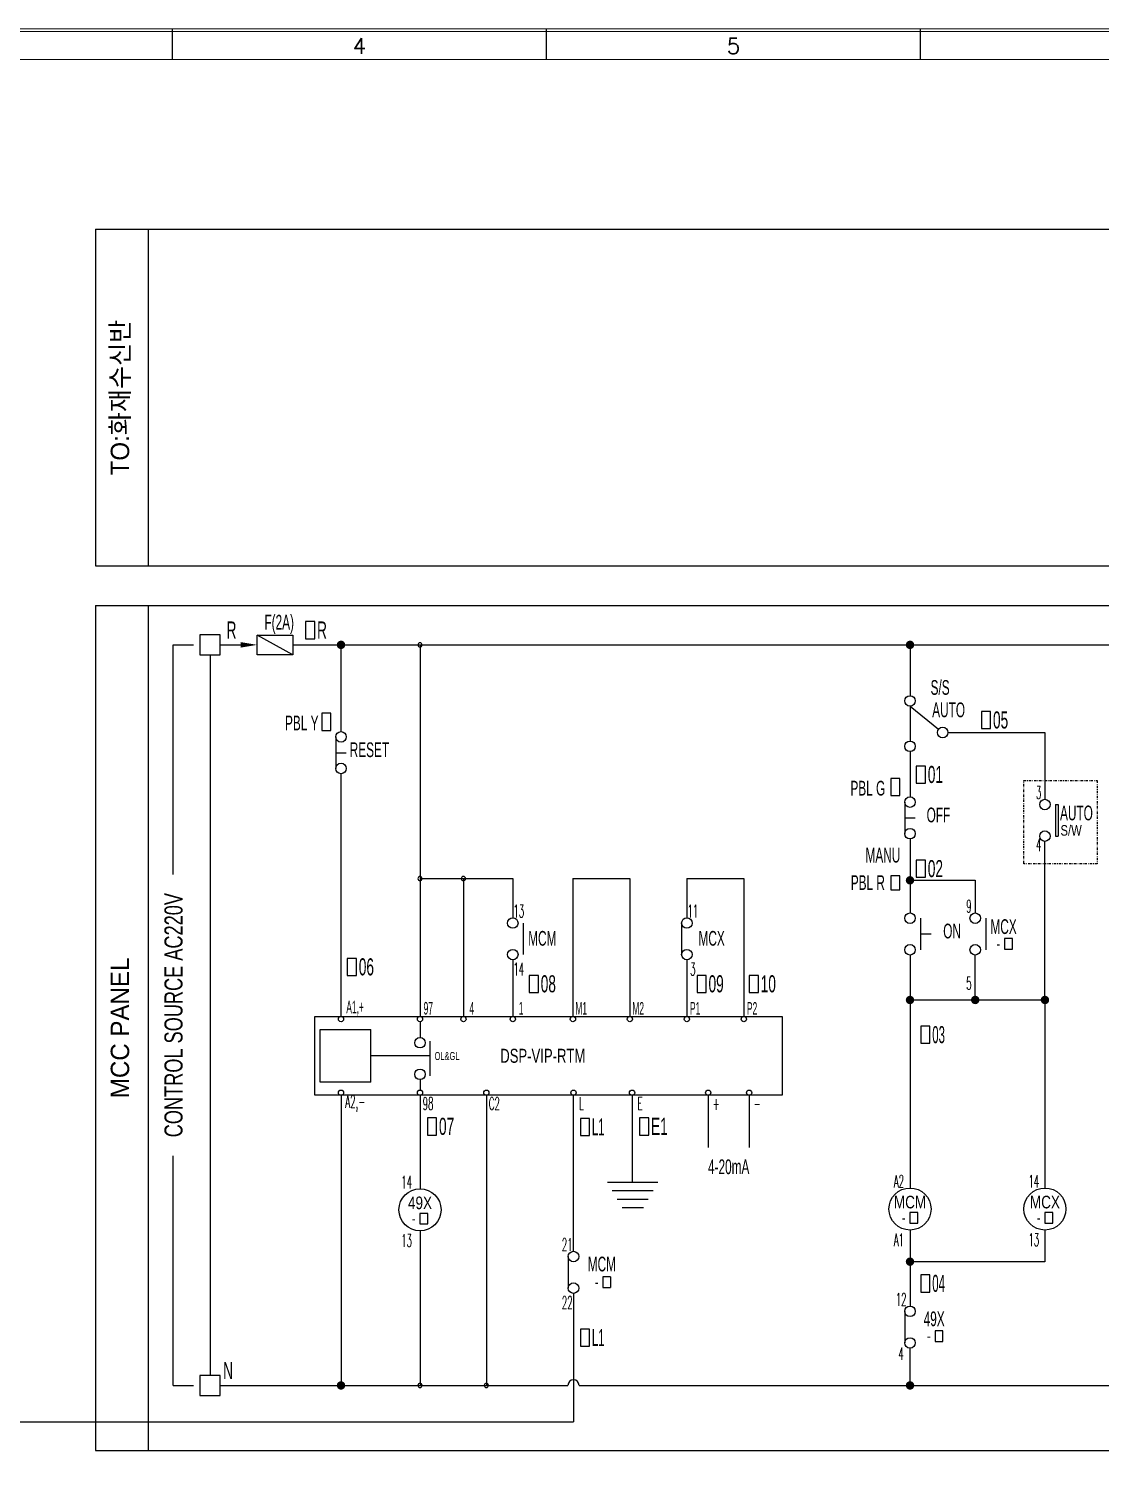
# Model space of a CAD drawing. Header units: millimetres. Extents: x 107 to 2900, y 85 to 3996.
# Drawn here: x 347.4 to 576.6, y 2900.1 to 3207.4 of the extents above; entities that cross this region are included whole.
import ezdxf
from ezdxf.enums import TextEntityAlignment as Align
from ezdxf.lldxf.tags import DXFTag

# ---------------------------------------------------------------- set-up
doc = ezdxf.new("R2010")
doc.units = ezdxf.units.MM
doc.linetypes.add('DASHDOT', pattern=[1, 0.5, -0.25, 0, -0.25])
doc.linetypes.add('PHANTOM2', pattern=[1.25, 0.625, -0.125, 0.125, -0.125, 0.125, -0.125])
for name, color, linetype in [('1', 1, 'CENTER'), ('20', 2, 'Continuous'), ('30', 3, 'Continuous'), ('70', 7, 'Continuous'), ('RED', 1, 'Continuous'), ('TB', 6, 'Continuous'), ('TBOX', 5, 'PHANTOM2'), ('TEXT', 6, 'Continuous')]:
    doc.layers.add(name, color=color, linetype=linetype)
doc.styles.add('ghs', font='NGULIM.TTF')
doc.styles.add('ROMANS', font='ROMANS.shx', dxfattribs={"width": 0.7})
doc.styles.add('SIMPLEX', font='SIMPLEX')
doc.styles.add('엑스포', font='gulim.ttc')
tags = doc.linetypes.add('CENTER', pattern=[2, 1.25, -0.25, 0.25, -0.25]).pattern_tags.tags
tags[10:11] = [DXFTag(74, 4), DXFTag(75, 0), DXFTag(340, '0'), DXFTag(46, 1.0), DXFTag(50, 0.0), DXFTag(44, 0.0), DXFTag(45, 0.0)]
tags[8:9] = [DXFTag(74, 4), DXFTag(75, 0), DXFTag(340, '0'), DXFTag(46, 1.0), DXFTag(50, 0.0), DXFTag(44, 0.0), DXFTag(45, 0.0)]
tags[6:7] = [DXFTag(74, 4), DXFTag(75, 0), DXFTag(340, '0'), DXFTag(46, 1.0), DXFTag(50, 0.0), DXFTag(44, 0.0), DXFTag(45, 0.0)]
tags[4:5] = [DXFTag(74, 4), DXFTag(75, 0), DXFTag(340, '0'), DXFTag(46, 1.0), DXFTag(50, 0.0), DXFTag(44, 0.0), DXFTag(45, 0.0)]
tags = doc.linetypes.add('HIDDEN', pattern=[0.375, 0.25, -0.125]).pattern_tags.tags
tags[6:7] = [DXFTag(74, 4), DXFTag(75, 0), DXFTag(340, '0'), DXFTag(46, 1.0), DXFTag(50, 0.0), DXFTag(44, 0.0), DXFTag(45, 0.0)]
tags[4:5] = [DXFTag(74, 4), DXFTag(75, 0), DXFTag(340, '0'), DXFTag(46, 1.0), DXFTag(50, 0.0), DXFTag(44, 0.0), DXFTag(45, 0.0)]

msp = doc.modelspace()

# ---------------------------------------------------------------- linework, layer by layer
at = {"color": 7}
for p, q in [((403.866, 3073.527), (396.252, 3077.736)), ((388.362, 3075.632), (392.708, 3075.632)), ((403.866, 3075.632), (654.299, 3075.632)), ((413.058, 3055.944), (413.058, 3049.194)), ((413.058, 3052.569), (415.308, 3052.569)), ((534.787, 3041.999), (534.787, 3035.249)), ((567.023, 3041.478), (567.023, 3034.728)), ((567.587, 3041.478), (567.587, 3034.728)), ((534.787, 3038.624), (537.037, 3038.624)), ((453.186, 3016.127), (453.186, 3009.377)), ((487.02, 3016.127), (487.02, 3009.377)), ((538.162, 3017.166), (538.162, 3010.416)), ((552.108, 3017.166), (552.108, 3010.416)), ((538.162, 3013.791), (540.412, 3013.791)), ((417.488, 3008.555), (415.533, 3008.555)), ((415.533, 3008.555), (415.533, 3004.905)), ((417.488, 3004.905), (417.488, 3008.555)), ((415.533, 3004.905), (417.488, 3004.905)), ((456.412, 3004.923), (454.456, 3004.923)), ((454.456, 3004.923), (454.456, 3001.273)), ((456.412, 3001.273), (456.412, 3004.923)), ((492.31, 3004.923), (490.354, 3004.923)), ((490.354, 3004.923), (490.354, 3001.273)), ((492.31, 3001.273), (492.31, 3004.923)), ((503.472, 3004.923), (501.517, 3004.923)), ((501.517, 3004.923), (501.517, 3001.273)), ((503.472, 3001.273), (503.472, 3004.923)), ((454.456, 3001.273), (456.412, 3001.273)), ((490.354, 3001.273), (492.31, 3001.273)), ((501.517, 3001.273), (503.472, 3001.273)), ((408.558, 2996.149), (508.544, 2996.149)), ((408.558, 2979.274), (408.558, 2996.149)), ((508.544, 2996.149), (508.544, 2979.274)), ((409.733, 2993.337), (420.539, 2993.337)), ((409.733, 2982.087), (409.733, 2993.337)), ((420.539, 2982.087), (420.539, 2993.337)), ((431.085, 2995.024), (431.085, 2991.649)), ((433.219, 2990.862), (433.219, 2983.437)), ((420.539, 2982.087), (409.733, 2982.087)), ((431.085, 2982.649), (431.085, 2980.399)), ((508.544, 2979.274), (408.558, 2979.274)), ((434.644, 2974.438), (432.689, 2974.438)), ((432.689, 2974.438), (432.689, 2970.787)), ((434.644, 2970.787), (434.644, 2974.438)), ((480.004, 2974.438), (478.049, 2974.438)), ((478.049, 2974.438), (478.049, 2970.787)), ((480.004, 2970.787), (480.004, 2974.438)), ((432.689, 2970.787), (434.644, 2970.787)), ((478.049, 2970.787), (480.004, 2970.787)), ((462.795, 2944.789), (462.795, 2938.039)), ((534.787, 2933.06), (534.787, 2926.31)), ((388.316, 2917.216), (462.728, 2917.216)), ((465.112, 2917.216), (654.747, 2917.216))]:
    msp.add_line(p, q, dxfattribs=at)
at = {"color": 30, "linetype": 'HIDDEN'}
msp.add_line((386.166, 3073.481), (386.166, 2919.366), dxfattribs=at)
at = {"color": 1}
for p, q in [((414.183, 3057.069), (414.183, 3075.632)), ((431.085, 3075.632), (431.085, 2996.149)), ((535.912, 3075.632), (535.912, 3064.762)), ((544.01, 3056.887), (564.773, 3056.887)), ((564.773, 3056.887), (564.773, 3042.603)), ((535.912, 3052.812), (535.912, 3043.124)), ((414.183, 2996.149), (414.183, 3048.069)), ((535.912, 3034.124), (535.912, 3018.291)), ((564.773, 2999.673), (564.773, 3033.603)), ((431.085, 3025.652), (450.937, 3025.652)), ((440.382, 3025.652), (440.382, 2996.149)), ((450.937, 3025.652), (450.937, 3017.252)), ((463.8, 3025.652), (463.8, 2996.149)), ((463.8, 3025.652), (475.987, 3025.652)), ((475.987, 3025.652), (475.987, 2996.149)), ((488.173, 3025.652), (488.173, 3017.252)), ((488.173, 3025.652), (500.359, 3025.652)), ((500.359, 3025.652), (500.359, 2996.149)), ((535.912, 3025.268), (549.858, 3025.268)), ((549.858, 3025.268), (549.858, 3018.291)), ((535.907, 3009.291), (535.907, 2993.724)), ((549.858, 2999.791), (549.858, 3009.291)), ((450.937, 3008.252), (450.937, 2996.149)), ((488.173, 3008.252), (488.173, 2996.149)), ((535.912, 2999.673), (564.773, 2999.673)), ((535.912, 2999.673), (535.912, 2959.45)), ((564.773, 2999.673), (564.773, 2959.45)), ((414.183, 2979.274), (414.183, 2917.216)), ((431.085, 2979.274), (431.085, 2968.091)), ((445.278, 2979.274), (445.278, 2968.091)), ((463.92, 2945.914), (463.92, 2979.274)), ((476.445, 2979.274), (476.445, 2960.688)), ((492.737, 2979.274), (492.737, 2968.091)), ((501.494, 2979.274), (501.494, 2968.091)), ((431.085, 2968.091), (431.085, 2959.288)), ((445.278, 2968.091), (445.278, 2917.216)), ((431.085, 2950.288), (431.085, 2917.216)), ((535.912, 2950.45), (535.912, 2934.185)), ((535.912, 2950.45), (535.912, 2943.7)), ((564.773, 2950.45), (564.773, 2943.689)), ((564.773, 2950.45), (564.773, 2943.7)), ((564.773, 2943.689), (535.912, 2943.689)), ((463.92, 2936.914), (463.92, 2909.42)), ((535.912, 2917.216), (535.912, 2925.185)), ((278.119, 2909.42), (463.92, 2909.42))]:
    msp.add_line(p, q, dxfattribs=at)
at = {"color": 7, "linetype": 'HIDDEN', "ltscale": 2}
for q in [(535.912, 3055.062), (542.009, 3057.594)]:
    msp.add_line((535.912, 3062.512), q, dxfattribs=at)
for p, q in [((567.023, 3041.478), (567.587, 3041.478)), ((567.023, 3034.728), (567.587, 3034.728))]:
    msp.add_line(p, q)
at = {"color": 7, "linetype": 'HIDDEN'}
msp.add_line((433.219, 2987.712), (420.539, 2987.712), dxfattribs=at)
at = {"color": 7, "linetype": 'Continuous'}
msp.add_line((471.179, 2960.688), (481.979, 2960.688), dxfattribs=at)
at = {"color": 1, "linetype": 'Continuous'}
for p, q in [((472.218, 2958.888), (480.94, 2958.888)), ((473.258, 2957.088), (479.901, 2957.088)), ((474.297, 2955.288), (478.861, 2955.288))]:
    msp.add_line(p, q, dxfattribs=at)
at = {"color": 7}
for points in [[(408.575, 3080.605), (406.62, 3080.605), (406.62, 3076.954), (408.575, 3076.954)], [(396.252, 3077.736), (403.866, 3077.736), (403.866, 3073.527), (396.252, 3073.527)], [(412.024, 3060.997), (410.069, 3060.997), (410.069, 3057.346), (412.024, 3057.346)], [(553.163, 3061.37), (551.208, 3061.37), (551.208, 3057.72), (553.163, 3057.72)], [(539.217, 3049.704), (537.261, 3049.704), (537.261, 3046.053), (539.217, 3046.053)], [(533.752, 3047.052), (531.797, 3047.052), (531.797, 3043.402), (533.752, 3043.402)], [(539.217, 3029.567), (537.261, 3029.567), (537.261, 3025.916), (539.217, 3025.916)], [(533.752, 3026.246), (531.797, 3026.246), (531.797, 3023.201), (533.752, 3023.201)], [(540.175, 2994.049), (538.219, 2994.049), (538.219, 2990.399), (540.175, 2990.399)], [(467.358, 2974.327), (465.403, 2974.327), (465.403, 2970.677), (467.358, 2970.677)], [(540.175, 2940.846), (538.219, 2940.846), (538.219, 2937.195), (540.175, 2937.195)], [(467.358, 2929.259), (465.403, 2929.259), (465.403, 2925.608), (467.358, 2925.608)]]:
    msp.add_lwpolyline(points, close=True, dxfattribs=at)
at = {"color": 7, "const_width": 0.9}
for points in [[(413.733, 3075.632, 1), (414.633, 3075.632, 1)], [(535.461, 3075.632, 1), (536.361, 3075.632, 1)], [(535.462, 3025.268, 1), (536.362, 3025.268, 1)], [(535.462, 2999.673, 1), (536.362, 2999.673, 1)], [(549.408, 2999.673, 1), (550.308, 2999.673, 1)], [(564.323, 2999.673, 1), (565.223, 2999.673, 1)], [(535.462, 2943.689, 1), (536.362, 2943.689, 1)], [(413.733, 2917.216, 1), (414.633, 2917.216, 1)], [(535.462, 2917.216, 1), (536.362, 2917.216, 1)]]:
    msp.add_lwpolyline(points, format="xyb", close=True, dxfattribs=at)
at = {"color": 3, "linetype": 'DASHDOT'}
msp.add_lwpolyline([(560.253, 3046.608), (575.952, 3046.608), (575.952, 3028.829), (560.253, 3028.829)], close=True, dxfattribs=at)
at = {"color": 7}
for centre, radius in [((535.912, 3063.637), 1.125), ((542.885, 3056.887), 1.125), ((414.183, 3055.944), 1.125), ((535.912, 3053.937), 1.125), ((414.183, 3049.194), 1.125), ((535.912, 3041.999), 1.125), ((564.773, 3041.478), 1.125), ((535.912, 3035.249), 1.125), ((564.773, 3034.728), 1.125), ((535.912, 3017.166), 1.125), ((549.858, 3017.166), 1.125), ((450.936, 3016.127), 1.125), ((488.171, 3016.127), 1.125), ((535.912, 3010.416), 1.125), ((549.858, 3010.416), 1.125), ((450.936, 3009.377), 1.125), ((488.171, 3009.377), 1.125), ((431.085, 2990.524), 1.125), ((431.085, 2983.774), 1.125), ((431.085, 2954.788), 4.5), ((535.912, 2954.95), 4.5), ((564.773, 2954.95), 4.5), ((463.92, 2944.789), 1.125), ((463.92, 2938.039), 1.125), ((535.912, 2933.06), 1.125), ((535.912, 2926.31), 1.125)]:
    msp.add_circle(centre, radius, dxfattribs=at)
for centre, start, end in [((431.085, 3075.632), 0, 180), ((431.085, 3075.632), 180, 0), ((431.085, 3025.652), 0, 180), ((431.085, 3025.652), 180, 0), ((440.382, 3025.652), 0, 180), ((440.382, 3025.652), 180, 0), ((431.085, 2917.216), 0, 180), ((431.085, 2917.216), 180, 0), ((445.278, 2917.216), 0, 180), ((445.278, 2917.216), 180, 0)]:
    msp.add_arc(centre, 0.45, start, end, dxfattribs=at)
at = {"color": 0}
msp.add_arc((463.92, 2917.216), 1.192, 0, 180, dxfattribs=at)
at = {"color": 7}
msp.add_solid([(392.708, 3075.041), (392.708, 3076.222), (396.252, 3075.632)], dxfattribs=at)
at = {"layer": '1', "color": 2, "ltscale": 20}
for p, q in [((378.276, 3026.516), (378.276, 3075.632)), ((378.276, 3075.632), (382.622, 3075.632)), ((378.276, 2917.216), (378.276, 2966.331)), ((378.276, 2917.216), (382.622, 2917.216))]:
    msp.add_line(p, q, dxfattribs=at)
at = {"layer": '20', "color": 0, "lineweight": 13}
msp.add_lwpolyline([(124.745, 2723.431), (124.745, 3200.831), (871.545, 3200.831), (871.545, 2723.431)], dxfattribs=at)
at = {"layer": '30', "color": 0}
for p, q in [((378.145, 3200.831), (378.145, 3207.431)), ((458.145, 3200.831), (458.145, 3207.431)), ((538.145, 3200.831), (538.145, 3207.431))]:
    msp.add_line(p, q, dxfattribs=at)
at = {"layer": '70', "color": 0, "lineweight": 13}
for points in [[(878.145, 2667.431), (118.145, 2667.431), (118.145, 3207.431), (878.145, 3207.431)], [(877.545, 2668.031), (118.745, 2668.031), (118.745, 3206.831), (877.545, 3206.831)]]:
    msp.add_lwpolyline(points, close=True, dxfattribs=at)
at = {"layer": 'RED', "color": 7}
for points in [[(388.316, 3077.782), (384.016, 3077.782), (384.016, 3073.481), (388.316, 3073.481)], [(388.316, 2919.366), (384.016, 2919.366), (384.016, 2915.066), (388.316, 2915.066)]]:
    msp.add_lwpolyline(points, close=True, dxfattribs=at)
at = {"layer": 'TB', "color": 7}
for centre in [(414.183, 2995.587), (431.085, 2995.587), (440.382, 2995.587), (450.937, 2995.587), (463.8, 2995.587), (475.987, 2995.587), (488.173, 2995.587), (500.359, 2995.587), (414.183, 2979.837), (431.085, 2979.837), (445.278, 2979.837), (463.92, 2979.837), (476.445, 2979.837), (492.737, 2979.837), (501.494, 2979.837)]:
    msp.add_circle(centre, 0.562, dxfattribs=at)
at = {"layer": 'TBOX', "color": 7, "linetype": 'Continuous', "ltscale": 25}
for p, q in [((361.693, 3164.569), (789.017, 3164.569)), ((361.693, 3164.569), (361.693, 3092.507)), ((372.943, 3164.569), (372.943, 3092.507)), ((361.693, 3092.507), (789.017, 3092.507)), ((361.693, 3084.069), (789.017, 3084.069)), ((361.693, 3084.069), (361.693, 2903.33)), ((372.943, 3084.069), (372.943, 2903.33)), ((361.693, 2903.33), (789.017, 2903.33))]:
    msp.add_line(p, q, dxfattribs=at)
at = {"layer": 'TEXT', "color": 2}
for p, q in [((557.802, 3012.798), (556.115, 3012.798)), ((556.115, 3012.798), (556.115, 3010.548)), ((557.802, 3010.548), (557.802, 3012.798)), ((556.115, 3010.548), (557.802, 3010.548)), ((471.864, 2940.421), (470.177, 2940.421)), ((470.177, 2940.421), (470.177, 2938.171)), ((470.177, 2938.171), (471.864, 2938.171)), ((471.864, 2940.421), (471.864, 2938.171)), ((541.261, 2928.9), (541.261, 2926.65)), ((542.949, 2928.9), (541.261, 2928.9)), ((542.949, 2926.65), (542.949, 2928.9)), ((541.261, 2926.65), (542.949, 2926.65))]:
    msp.add_line(p, q, dxfattribs=at)
at = {"layer": 'TEXT', "color": 7}
for p, q in [((432.763, 2954.023), (431.076, 2954.023)), ((431.076, 2954.023), (431.076, 2951.773)), ((432.763, 2951.773), (432.763, 2954.023)), ((535.903, 2954.186), (535.903, 2951.936)), ((537.59, 2954.186), (535.903, 2954.186)), ((537.59, 2951.936), (537.59, 2954.186)), ((564.764, 2954.186), (564.764, 2951.936)), ((566.451, 2954.186), (564.764, 2954.186)), ((566.451, 2951.936), (566.451, 2954.186)), ((431.076, 2951.773), (432.763, 2951.773)), ((535.903, 2951.936), (537.59, 2951.936)), ((564.764, 2951.936), (566.451, 2951.936))]:
    msp.add_line(p, q, dxfattribs=at)

# ---------------------------------------------------------------- texts
at = {"layer": '30', "color": 0, "style": 'SIMPLEX'}
for s, p in [('4', (418.145, 3203.74)), ('5', (498.145, 3203.74))]:
    msp.add_text(s, height=3.4, dxfattribs=at).set_placement(p, align=Align.MIDDLE)
at = {"layer": 'TEXT', "color": 7, "style": '엑스포'}
for s, p in [('TO:화재수신반', (368.859, 3128.538)), ('MCC PANEL', (368.859, 2993.699)), ('MCC PANEL', (368.859, 2993.699))]:
    msp.add_text(s, height=3.9375, rotation=90, dxfattribs=at).set_placement(p, align=Align.CENTER)
at = {"layer": 'TEXT', "color": 2, "style": 'ghs', "width": 0.6}
msp.add_text('F(2A)', height=3.15, dxfattribs=at).set_placement((397.804, 3078.919))
at = {"layer": 'TEXT', "color": 7, "style": 'ghs'}
for s, height, width, p in [('R', 3.646, 0.6, (389.703, 3076.988)), ('R', 3.646, 0.6, (409.057, 3076.988)), ('05', 3.6461, 0.6, (553.66, 3057.754)), ('01', 3.6461, 0.6, (539.714, 3046.088)), ('02', 3.6461, 0.6, (539.714, 3025.95)), ('06', 3.6461, 0.6, (417.986, 3004.939)), ('08', 3.6461, 0.6, (456.909, 3001.307)), ('09', 3.6461, 0.6, (492.807, 3001.307)), ('10', 3.6461, 0.6, (503.97, 3001.307)), ('03', 3.6461, 0.5, (540.672, 2990.433)), ('07', 3.6461, 0.6, (435.142, 2970.821)), ('L1', 3.6461, 0.5, (467.855, 2970.711)), ('E1', 3.6461, 0.6, (480.502, 2970.821)), ('04', 3.6461, 0.5, (540.672, 2937.23)), ('L1', 3.6461, 0.5, (467.855, 2925.643)), ('N', 3.646, 0.6, (388.976, 2918.573))]:
    msp.add_text(s, height=height, dxfattribs=dict(at, width=width)).set_placement(p)
at = {"layer": 'TEXT', "color": 2, "style": 'ghs', "width": 0.6}
for s, p in [('S/S', (542.345, 3064.946)), ('AUTO', (544.166, 3060.155)), ('PBL Y', (405.787, 3057.346)), ('RESET', (420.264, 3051.622)), ('PBL G', (526.887, 3043.402)), ('OFF', (541.993, 3037.677)), ('AUTO', (571.516, 3038.103)), ('MANU', (530.113, 3029.075)), ('PBL R', (526.887, 3023.201)), ('ON', (544.911, 3012.844)), ('MCX', (555.93, 3013.791)), ('MCM', (457.249, 3011.285)), ('MCX', (493.475, 3011.285)), ('4-20mA', (497.12, 2962.422)), ('MCM', (469.992, 2941.613)), ('49X', (541.076, 2929.894))]:
    msp.add_text(s, height=3.15, dxfattribs=at).set_placement(p, align=Align.CENTER)
at = {"layer": 'TEXT', "color": 30, "style": 'ROMANS', "width": 0.5}
for s, p in [('3', (563.432, 3042.694)), ('4', (563.432, 3031.514)), ('9', (548.517, 3018.382)), ('13', (452.213, 3017.342)), ('11', (489.448, 3017.342)), ('14', (452.213, 3004.927)), ('3', (489.448, 3004.927)), ('5', (548.517, 3001.893)), ('14', (428.211, 2959.366)), ('A2', (533.529, 2959.529)), ('14', (562.391, 2959.529)), ('13', (428.211, 2946.868)), ('21', (462.579, 2946.005)), ('A1', (533.529, 2947.03)), ('13', (562.391, 2947.03)), ('22', (462.579, 2933.589)), ('12', (534.013, 2934.275)), ('4', (534.013, 2922.663))]:
    msp.add_text(s, height=2.7, dxfattribs=at).set_placement(p, align=Align.CENTER)
at = {"layer": 'TEXT', "color": 2, "style": 'ghs'}
for s, height, width, p in [('S/W', 2.25, 0.8, (570.375, 3035.996)), ('-', 2.25, 0.8, (554.788, 3011.684)), ('OL&GL', 1.7045, 0.7, (436.866, 2987.682)), ('DSP-VIP-RTM', 2.9925, 0.7, (457.354, 2987.731)), ('-', 2.25, 0.8, (468.85, 2939.307)), ('-', 2.25, 0.8, (539.934, 2927.786))]:
    msp.add_text(s, height=height, dxfattribs=dict(at, width=width)).set_placement(p, align=Align.MIDDLE)
at = {"layer": 'TEXT', "style": 'ghs', "width": 0.75}
msp.add_text('CONTROL SOURCE AC220V', height=3.87397, rotation=90, dxfattribs=at).set_placement((380.285, 2996.424), align=Align.CENTER)
at = {"layer": 'TEXT', "color": 30, "width": 0.5}
for s, style, p in [('A1,+', 'ghs', (417.194, 2997.896)), ('97', 'ghs', (432.854, 2997.896)), ('4', 'ghs', (442.151, 2997.896)), ('1', 'ghs', (452.706, 2997.896)), ('M1', 'ghs', (465.569, 2997.896)), ('M2', 'ghs', (477.756, 2997.896)), ('P1', 'ghs', (489.942, 2997.896)), ('P2', 'ghs', (502.128, 2997.896)), ('A2,-', 'ROMANS', (417.253, 2977.516)), ('98', 'ROMANS', (432.798, 2977.516)), ('C2', 'ROMANS', (446.99, 2977.516)), ('L', 'ROMANS', (465.633, 2977.516)), ('E', 'ROMANS', (478.157, 2977.516)), ('+', 'ROMANS', (494.45, 2977.516)), ('-', 'ROMANS', (503.207, 2977.516))]:
    msp.add_text(s, height=2.7, dxfattribs=dict(at, style=style)).set_placement(p, align=Align.MIDDLE)
at = {"layer": 'TEXT', "color": 7, "style": 'ghs', "width": 0.8}
for s, height, p in [('49X', 2.7, (431.085, 2956.277)), ('MCM', 2.7, (535.912, 2956.439)), ('MCX', 2.7, (564.773, 2956.439)), ('-', 2.25, (429.749, 2952.91)), ('-', 2.25, (429.749, 2952.91)), ('-', 2.25, (534.576, 2953.072)), ('-', 2.25, (563.437, 2953.072))]:
    msp.add_text(s, height=height, dxfattribs=at).set_placement(p, align=Align.MIDDLE)

doc.saveas('drawing.dxf')
